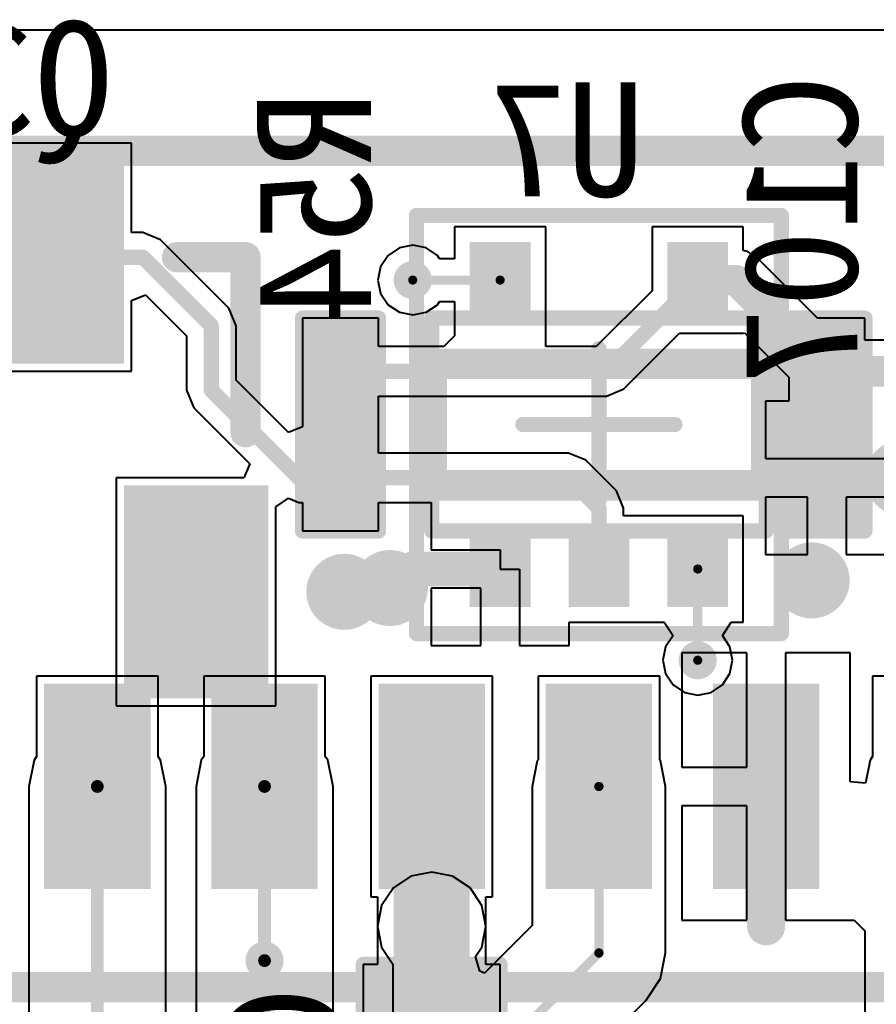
# Model space of a CAD drawing. Header units: millimetres. Extents: x 15 to 120, y 22 to 104.
# Drawn here: x 56.69 to 62.32, y 88.39 to 94.86 of the extents above; entities that cross this region are included whole.
import ezdxf

# ---------------------------------------------------------------- set-up
doc = ezdxf.new("R2010")
doc.units = ezdxf.units.MM
for name, color, linetype in [('BottomLayer', 5, 'Continuous'), ('BottomOverlay', 54, 'Continuous'), ('BottomPaste', 16, 'Continuous'), ('BottomSolder', 6, 'Continuous'), ('Mechanical13', 56, 'Continuous'), ('Mechanical15', 56, 'Continuous'), ('MultiLayer', 9, 'Continuous'), ('TopLayer', 1, 'Continuous'), ('TopOverlay', 2, 'Continuous'), ('TopPaste', 8, 'Continuous'), ('TopSolder', 216, 'Continuous')]:
    doc.layers.add(name, color=color, linetype=linetype)

msp = doc.modelspace()

# ---------------------------------------------------------------- linework, layer by layer
at = {"layer": 'BottomLayer'}
for p, q in [((42.40392078, 94.79609438), (86.49608304, 94.79609438)), ((57.42500072, 94.0500024), (56.37500027999999, 94.0500024)), ((57.42500072, 93.46236323999999), (57.42500072, 94.0500024)), ((60.14999907999999, 93.50000096), (59.55000028, 93.50000096)), ((59.55000028, 93.50000096), (59.55000028, 93.29071257999999)), ((60.14999907999999, 92.80000489999999), (60.14999907999999, 93.50000096)), ((61.44999648, 93.50000096), (60.84999767999999, 93.50000096)), ((60.84999767999999, 93.50000096), (60.84999767999999, 93.07961318)), ((61.44999648, 93.34397638), (61.44999648, 93.50000096)), ((57.49999675999999, 93.46236323999999), (57.42500072, 93.46236323999999)), ((57.61480221999999, 93.41480935999999), (57.49999675999999, 93.46236323999999)), ((58.06480639999999, 92.96480518), (57.61480221999999, 93.41480935999999)), ((59.27499956, 93.37940684), (59.18720954, 93.36194434)), ((59.36278958, 93.36194434), (59.27499956, 93.37940684)), ((59.112785, 93.31221622), (59.06305688, 93.23779168)), ((59.18720954, 93.36194434), (59.112785, 93.31221622)), ((59.43721412, 93.31221622), (59.36278958, 93.36194434)), ((59.4515829, 93.29071257999999), (59.43721412, 93.31221622)), ((61.478033, 93.33839854), (61.44999648, 93.34397638)), ((61.54418983999999, 93.29419492), (61.478033, 93.33839854)), ((59.06305688, 93.23779168), (59.04559438, 93.15000166)), ((59.55000028, 93.29071257999999), (59.4515829, 93.29071257999999)), ((61.93838513999999, 92.89999961999999), (61.54418983999999, 93.29419492)), ((59.04559438, 93.15000166), (59.06305688, 93.06221164)), ((57.42500072, 93.01473141999999), (57.51739068, 93.05299905999999)), ((57.51739068, 93.05299905999999), (57.78764159999999, 92.78274814)), ((59.06305688, 93.06221164), (59.112785, 92.98778709999999)), ((60.84999767999999, 93.07961318), (60.48274416, 92.71235965999999)), ((57.42500072, 92.55000539999999), (57.42500072, 93.01473141999999)), ((59.112785, 92.98778709999999), (59.18720954, 92.93805898)), ((59.36278958, 92.93805898), (59.43721412, 92.98778709999999)), ((59.43721412, 92.98778709999999), (59.4515829, 93.00929074)), ((59.4515829, 93.00929074), (59.55000028, 93.00929074)), ((59.55000028, 93.00929074), (59.55000028, 92.80000489999999)), ((58.11236028, 92.84999972), (58.06480639999999, 92.96480518)), ((59.18720954, 92.93805898), (59.27499956, 92.92059648)), ((59.27499956, 92.92059648), (59.36278958, 92.93805898)), ((58.11236028, 92.49225088), (58.11236028, 92.84999972)), ((59.04999874, 92.89999961999999), (58.54999974, 92.89999961999999)), ((58.54999974, 92.89999961999999), (58.54999974, 92.27071715999999)), ((59.04999874, 92.71235965999999), (59.04999874, 92.89999961999999)), ((62.24999742, 92.89999961999999), (61.93838513999999, 92.89999961999999)), ((62.24999742, 92.75391914), (62.24999742, 92.89999961999999)), ((59.55000028, 92.80000489999999), (59.54999773999999, 92.80000489999999)), ((59.54999773999999, 92.80000489999999), (59.54999773999999, 92.78307072)), ((60.15000162, 92.80000489999999), (60.14999907999999, 92.80000489999999)), ((60.15000162, 92.71235965999999), (60.15000162, 92.80000489999999)), ((60.6648012, 92.43519486), (61.0296087, 92.80000236)), ((61.0296087, 92.80000236), (61.44999139999999, 92.80000236)), ((61.44999139999999, 92.80000236), (61.44999648, 92.79999728)), ((61.44999648, 92.79999982), (61.4582083, 92.80340342)), ((61.44999648, 92.79999728), (61.44999648, 92.79999982)), ((61.4582083, 92.80340342), (61.74999842, 92.5116133)), ((57.78764159999999, 92.78274814), (57.78764159999999, 92.42500184)), ((59.54999773999999, 92.78307072), (59.47928667999999, 92.71235965999999)), ((62.40020285999999, 92.75391914), (62.24999742, 92.75391914)), ((59.47928667999999, 92.71235965999999), (59.04999874, 92.71235965999999)), ((60.48274416, 92.71235965999999), (60.15000162, 92.71235965999999)), ((56.37500027999999, 92.55000539999999), (57.42500072, 92.55000539999999)), ((58.45760978, 92.14700137999999), (58.11236028, 92.49225088)), ((61.74999842, 92.5116133), (61.74999842, 92.35399867999999)), ((57.78764159999999, 92.42500184), (57.78763906, 92.4249993)), ((57.78763906, 92.4249993), (57.78764159999999, 92.4249993)), ((57.78764159999999, 92.4249993), (57.83519548, 92.31019384)), ((60.54999574, 92.38764098), (60.6648012, 92.43519486)), ((59.04999874, 92.27071461999999), (59.04999874, 92.38764098)), ((59.04999874, 92.38764098), (60.54999574, 92.38764098)), ((61.74999842, 92.35399867999999), (61.59599822, 92.35399867999999)), ((61.59599822, 92.35399867999999), (61.59599822, 91.97699917999999)), ((57.83519548, 92.31019384), (58.20299764, 91.94239168)), ((58.54999974, 92.27071715999999), (58.5499972, 92.27071461999999)), ((58.5499972, 92.27071461999999), (58.54999974, 92.27071208)), ((58.54999974, 92.27071208), (58.5499972, 92.20000101999999)), ((59.04999874, 92.27071208), (59.05000128, 92.27071461999999)), ((59.05000128, 92.27071461999999), (59.04999874, 92.27071461999999)), ((59.05000128, 92.20000101999999), (59.04999874, 92.27071208)), ((58.5499972, 92.18526901999999), (58.45760978, 92.14700137999999)), ((58.5499972, 92.20000101999999), (58.5499972, 92.19999847999999)), ((58.5499972, 92.19999847999999), (58.5499972, 92.19999847999999)), ((58.5499972, 92.19999847999999), (58.5499972, 92.18526901999999)), ((59.04999874, 92.12928996), (59.05000128, 92.19999847999999)), ((59.05000128, 92.19999847999999), (59.05000128, 92.20000101999999)), ((59.05000128, 92.20000101999999), (59.05000128, 92.20000101999999)), ((59.05000128, 92.12928742), (59.04999874, 92.12928996)), ((59.04999874, 92.12928488), (59.05000128, 92.12928742)), ((59.04999874, 92.01235851999999), (59.04999874, 92.12928488)), ((60.30000386, 92.01235851999999), (59.04999874, 92.01235851999999)), ((60.41480932, 91.96480464), (60.30000386, 92.01235851999999)), ((58.20299764, 91.94239168), (58.16473, 91.85000172)), ((60.61480638, 91.76480758), (60.41480932, 91.96480464)), ((61.59599822, 91.97699917999999), (62.40399762, 91.97699917999999)), ((58.16473, 91.85000172), (57.32500091999999, 91.85000172)), ((57.32500091999999, 91.85000172), (57.32500091999999, 90.35000472)), ((60.66236026, 91.65000212), (60.61480638, 91.76480758)), ((58.37500136, 91.6597735), (58.45814825999999, 91.71533092)), ((58.45814825999999, 91.71533092), (58.52500105999999, 91.68763983999999)), ((58.52500105999999, 91.68763983999999), (58.54999974, 91.68763983999999)), ((58.54999974, 91.68763983999999), (58.54999974, 91.49999987999999)), ((59.04999874, 91.49999987999999), (59.04999874, 91.68763983999999)), ((59.04999874, 91.68763983999999), (59.39600007999999, 91.68763983999999)), ((59.39600007999999, 91.68763983999999), (59.39600007999999, 91.37700038)), ((61.87299792, 91.72299917999999), (61.59599822, 91.72299917999999)), ((61.59599822, 91.72299917999999), (61.59599822, 91.34599967999999)), ((61.87299792, 91.34599967999999), (61.87299792, 91.72299917999999)), ((62.40399762, 91.72299917999999), (62.12699791999999, 91.72299917999999)), ((62.12699791999999, 91.72299917999999), (62.12699791999999, 91.34599967999999)), ((58.37500136, 90.35000472), (58.37500136, 91.6597735)), ((60.66236026, 91.59999968), (60.66236026, 91.65000212)), ((60.77928408, 91.59999968), (60.66236026, 91.59999968)), ((60.77928661999999, 91.59999968), (60.77928408, 91.60000222)), ((60.77928408, 91.60000222), (60.77928408, 91.59999968)), ((60.80000032, 91.60000222), (60.77928661999999, 91.59999968)), ((60.824999, 91.60000222), (60.80000032, 91.60000222)), ((60.84999767999999, 91.60000222), (60.824999, 91.60000222)), ((60.87071138, 91.59999968), (60.84999767999999, 91.60000222)), ((60.87071392, 91.60000222), (60.87071138, 91.59999968)), ((60.87071646, 91.59999968), (60.87071392, 91.60000222)), ((61.44999648, 91.59999968), (60.87071646, 91.59999968)), ((61.44999648, 90.90000108), (61.44999648, 91.59999968)), ((58.54999974, 91.49999987999999), (59.04999874, 91.49999987999999)), ((59.39600007999999, 91.37700038), (59.84999968, 91.37700038)), ((59.84999968, 91.37700038), (59.84999968, 91.25000037999999)), ((61.59599822, 91.34599967999999), (61.87299792, 91.34599967999999)), ((62.12699791999999, 91.34599967999999), (62.40399762, 91.34599967999999)), ((59.84999968, 91.25000037999999), (59.97699968, 91.25000037999999)), ((59.97699968, 91.25000037999999), (59.97699968, 90.74600088)), ((59.72299967999999, 91.12300038), (59.39600007999999, 91.12300038)), ((59.39600007999999, 91.12300038), (59.39600007999999, 90.74600088)), ((59.72299967999999, 90.74600088), (59.72299967999999, 91.12300038)), ((60.30399928, 90.74600088), (60.30399928, 90.90000108)), ((60.30399928, 90.90000108), (60.77928154, 90.90000108)), ((60.77928154, 90.90000108), (60.77928408, 90.89999854)), ((60.77928408, 90.89999854), (60.77928661999999, 90.90000108)), ((60.77928661999999, 90.90000108), (60.80000032, 90.89999854)), ((60.80000032, 90.89999854), (60.824999, 90.89999854)), ((60.824999, 90.89999854), (60.84999767999999, 90.89999854)), ((60.84999767999999, 90.89999854), (60.87071138, 90.90000108)), ((60.87071138, 90.90000108), (60.87071392, 90.89999854)), ((60.87071392, 90.89999854), (60.87071392, 90.90000108)), ((60.87071392, 90.90000108), (60.92912376, 90.90000108)), ((60.92912376, 90.90000108), (60.9853238, 90.81589659999999)), ((61.31467035999999, 90.81589659999999), (61.37087039999999, 90.90000108)), ((61.37087039999999, 90.90000108), (61.44999648, 90.90000108)), ((60.98750819999999, 90.81180719999999), (60.9380544, 90.73779413999999)), ((60.9853238, 90.81589659999999), (60.98750819999999, 90.81180719999999)), ((61.31248596, 90.81180719999999), (61.31467035999999, 90.81589659999999)), ((61.36193976, 90.73779413999999), (61.31248596, 90.81180719999999)), ((59.39600007999999, 90.74600088), (59.72299967999999, 90.74600088)), ((59.97699968, 90.74600088), (60.30399928, 90.74600088)), ((60.9380544, 90.73779413999999), (60.9205919, 90.65000411999999)), ((61.37940226, 90.65000411999999), (61.36193976, 90.73779413999999)), ((60.9205919, 90.65000411999999), (60.9380544, 90.56221409999999)), ((61.36193976, 90.56221409999999), (61.37940226, 90.65000411999999)), ((60.9380544, 90.56221409999999), (60.98778252, 90.48778956)), ((61.31221163999999, 90.48778956), (61.36193976, 90.56221409999999)), ((60.98778252, 90.48778956), (61.06220706, 90.43806144)), ((61.2377871, 90.43806144), (61.31221163999999, 90.48778956)), ((61.06220706, 90.43806144), (61.14999708, 90.42059893999999)), ((61.14999708, 90.42059893999999), (61.2377871, 90.43806144)), ((57.32500091999999, 90.35000472), (58.37500136, 90.35000472)), ((59.26343747999999, 89.229692), (59.14766427999999, 89.1523363)), ((59.40000058, 89.2568573), (59.26343747999999, 89.229692)), ((59.53656367999999, 89.229692), (59.40000058, 89.2568573)), ((59.65233688, 89.1523363), (59.53656367999999, 89.229692)), ((59.14766427999999, 89.1523363), (59.07030858, 89.0365631)), ((59.72969258, 89.0365631), (59.65233688, 89.1523363)), ((59.07030858, 89.0365631), (59.04314328, 88.89999999999999)), ((59.75685788, 88.89999999999999), (59.72969258, 89.0365631)), ((59.04314328, 88.89999999999999), (59.04314328, 88.64997763999999)), ((59.75685788, 88.64997763999999), (59.75685788, 88.89999999999999)), ((59.04314328, 88.64997763999999), (58.95000656, 88.64997763999999)), ((58.95000656, 88.64997763999999), (58.95000656, 87.87469344)), ((59.85000476, 88.64997763999999), (59.75685788, 88.64997763999999)), ((59.85000476, 87.87469089999999), (59.85000476, 88.64997763999999))]:
    msp.add_line(p, q, dxfattribs=at)
for points, const_width in [([(56.9000005, 93.3000039), (57.49999675999999, 93.3000039)], 0.0999998), ([(57.49999675999999, 93.3000039), (57.95000094, 92.84999972)], 0.0999998), ([(61.14999708, 93.15000166), (61.39999658, 93.15000166)], 0.1999996), ([(61.39999658, 93.15000166), (61.99999792, 92.55000032)], 0.1999996), ([(59.27499956, 93.15000166), (59.84999968, 93.15000166)], 0.05999988), ([(60.54999574, 92.55000032), (61.14999708, 93.15000166)], 0.0999998), ([(57.95000094, 92.4249993), (57.95000094, 92.84999972)], 0.0999998), ([(58.79999924, 92.55000032), (60.54999574, 92.55000032)], 0.0999998), ([(61.99999792, 92.55000032), (62.50000199999999, 92.55000032)], 0.1999996), ([(57.95000094, 92.4249993), (58.52500105999999, 91.84999918)], 0.0999998), ([(61.99999792, 91.84999918), (62.49999946, 91.84999918)], 0.22999954), ([(58.52500105999999, 91.84999918), (58.79999924, 91.84999918)], 0.0999998), ([(58.79999924, 91.84999918), (60.30000386, 91.84999918)], 0.0999998), ([(60.30000386, 91.84999918), (60.50000092, 91.65000212)], 0.0999998), ([(60.50000092, 91.25000037999999), (60.50000092, 91.65000212)], 0.0999998), ([(59.15000108, 91.1250019), (59.27499956, 91.25000037999999)], 0.22999954), ([(59.27499956, 91.25000037999999), (59.84999968, 91.25000037999999)], 0.22999954), ([(59.12499986, 91.1250019), (59.15000108, 91.1250019)], 0.22999954), ([(61.14999708, 90.65000411999999), (61.14999708, 91.25000037999999)], 0.05999988), ([(59.40000058, 88.24998352), (59.40000058, 88.89999999999999)], 0.499999)]:
    msp.add_lwpolyline(points, dxfattribs=dict(at, const_width=const_width))
for points, const_width in [([(56.87500181999999, 93.3000039, 1), (56.92499918, 93.3000039, 1)], 0.0499999), ([(57.47499808, 93.3000039, 1), (57.52499544, 93.3000039, 1)], 0.0499999), ([(57.47499808, 93.3000039, 1), (57.52499544, 93.3000039, 1)], 0.0499999), ([(59.21250032, 93.15000166, 1), (59.3374988, 93.15000166, 1)], 0.12499848), ([(61.09999718, 93.15000166, 1), (61.19999697999999, 93.15000166, 1)], 0.0999998), ([(61.34999668, 93.15000166, 1), (61.44999648, 93.15000166, 1)], 0.0999998), ([(61.34999668, 93.15000166, 1), (61.44999648, 93.15000166, 1)], 0.0999998), ([(59.26000086, 93.15000166, 1), (59.28999826, 93.15000166, 1)], 0.02999994), ([(59.83500098, 93.15000166, 1), (59.86499838, 93.15000166, 1)], 0.02999994), ([(61.1249984, 93.15000166, 1), (61.17499575999999, 93.15000166, 1)], 0.0499999), ([(57.92500226, 92.84999972, 1), (57.97499962, 92.84999972, 1)], 0.0499999), ([(57.92500226, 92.84999972, 1), (57.97499962, 92.84999972, 1)], 0.0499999), ([(58.77500056, 92.55000032, 1), (58.82499791999999, 92.55000032, 1)], 0.0499999), ([(60.52499706, 92.55000032, 1), (60.57499442, 92.55000032, 1)], 0.0499999), ([(60.52499706, 92.55000032, 1), (60.57499442, 92.55000032, 1)], 0.0499999), ([(61.94999802, 92.55000032, 1), (62.04999781999999, 92.55000032, 1)], 0.0999998), ([(61.94999802, 92.55000032, 1), (62.04999781999999, 92.55000032, 1)], 0.0999998), ([(57.92500226, 92.4249993, 1), (57.97499962, 92.4249993, 1)], 0.0499999), ([(57.92500226, 92.4249993, 1), (57.97499962, 92.4249993, 1)], 0.0499999), ([(62.37500352, 91.85000172, 1), (62.62500048, 91.85000172, 1)], 0.2499995), ([(61.94249739999999, 91.84999918, 1), (62.05749844, 91.84999918, 1)], 0.1149985), ([(58.50000238, 91.84999918, 1), (58.54999974, 91.84999918, 1)], 0.0499999), ([(58.50000238, 91.84999918, 1), (58.54999974, 91.84999918, 1)], 0.0499999), ([(58.77500056, 91.84999918, 1), (58.82499791999999, 91.84999918, 1)], 0.0499999), ([(58.77500056, 91.84999918, 1), (58.82499791999999, 91.84999918, 1)], 0.0499999), ([(60.27500517999999, 91.84999918, 1), (60.32500254, 91.84999918, 1)], 0.0499999), ([(60.27500517999999, 91.84999918, 1), (60.32500254, 91.84999918, 1)], 0.0499999), ([(60.47500223999999, 91.65000212, 1), (60.52499959999999, 91.65000212, 1)], 0.0499999), ([(60.47500223999999, 91.65000212, 1), (60.52499959999999, 91.65000212, 1)], 0.0499999), ([(59.00000137999999, 91.1250019, 1), (59.24999834, 91.1250019, 1)], 0.2499995), ([(59.21749904, 91.25000037999999, 1), (59.33250008, 91.25000037999999, 1)], 0.1149985), ([(59.21749904, 91.25000037999999, 1), (59.33250008, 91.25000037999999, 1)], 0.1149985), ([(59.79249916, 91.25000037999999, 1), (59.90750019999999, 91.25000037999999, 1)], 0.1149985), ([(60.47500223999999, 91.25000037999999, 1), (60.52499959999999, 91.25000037999999, 1)], 0.0499999), ([(59.06749934, 91.1250019, 1), (59.18250037999999, 91.1250019, 1)], 0.1149985), ([(59.09250056, 91.1250019, 1), (59.20750159999999, 91.1250019, 1)], 0.1149985), ([(59.09250056, 91.1250019, 1), (59.20750159999999, 91.1250019, 1)], 0.1149985), ([(61.13499838, 91.25000037999999, 1), (61.16499578, 91.25000037999999, 1)], 0.02999994), ([(57.76250068, 91.10000068, 1), (57.88749916, 91.10000068, 1)], 0.12499848), ([(61.08749784, 90.65000411999999, 1), (61.21249632, 90.65000411999999, 1)], 0.12499848), ([(61.13499838, 90.65000411999999, 1), (61.16499578, 90.65000411999999, 1)], 0.02999994), ([(59.27500209999999, 88.89999999999999, 1), (59.52499906, 88.89999999999999, 1)], 0.2499995), ([(59.27500209999999, 88.89999999999999, 1), (59.52499906, 88.89999999999999, 1)], 0.2499995), ([(59.27500209999999, 88.24998352, 1), (59.52499906, 88.24998352, 1)], 0.2499995)]:
    msp.add_lwpolyline(points, format="xyb", close=True, dxfattribs=dict(at, const_width=const_width))
for points in [[(57.32500091999999, 93.95000259999999), (56.47500007999999, 93.95000259999999), (57.32500091999999, 92.6500052), (56.47500007999999, 92.6500052)], [(59.65000008, 92.90000216), (60.04999927999999, 92.90000216), (59.65000008, 93.40000115999999), (60.04999927999999, 93.40000115999999)], [(60.94999747999999, 92.90000216), (61.34999668, 92.90000216), (60.94999747999999, 93.40000115999999), (61.34999668, 93.40000115999999)], [(58.94999893999999, 92.79999982), (58.64999954, 92.79999982), (58.94999893999999, 92.30000082), (58.64999954, 92.30000082)], [(62.14999761999999, 92.79999982), (61.84999822, 92.79999982), (62.14999761999999, 92.30000082), (61.84999822, 92.30000082)], [(58.94999893999999, 92.09999868), (58.64999954, 92.09999868), (58.94999893999999, 91.59999968), (58.64999954, 91.59999968)], [(62.14999761999999, 92.09999868), (61.84999822, 92.09999868), (62.14999761999999, 91.59999968), (61.84999822, 91.59999968)], [(58.27500156, 91.75000191999999), (57.42500072, 91.75000191999999), (58.27500156, 90.45000452), (57.42500072, 90.45000452)], [(59.65000008, 91.00000088), (60.04999927999999, 91.00000088), (59.65000008, 91.49999987999999), (60.04999927999999, 91.49999987999999)], [(60.30000132, 91.00000088), (60.70000052, 91.00000088), (60.30000132, 91.49999987999999), (60.70000052, 91.49999987999999)], [(60.94999747999999, 91.00000088), (61.34999668, 91.00000088), (60.94999747999999, 91.49999987999999), (61.34999668, 91.49999987999999)], [(59.75000496, 88.54997784), (59.05000636, 88.54997784), (59.75000496, 87.94997903999999), (59.05000636, 87.94997903999999)]]:
    msp.add_solid(points, dxfattribs=at)
at = {"layer": 'BottomOverlay', "const_width": 0.1999996}
for points in [[(57.72500012, 93.3000039), (58.17500175999999, 93.3000039)], [(58.17500175999999, 92.15000366), (58.17500175999999, 93.3000039)], [(59.39998788, 92.60000276), (61.59998348, 92.60000276)], [(59.39998788, 91.80000435999999), (59.39998788, 92.60000276)], [(61.59998348, 91.80000435999999), (61.59998348, 92.60000276)], [(59.39998788, 91.80000435999999), (61.59998348, 91.80000435999999)]]:
    msp.add_lwpolyline(points, dxfattribs=at)
at = {"layer": 'BottomOverlay'}
for points, const_width in [([(57.67500021999999, 93.3000039, 1), (57.77500002, 93.3000039, 1)], 0.0999998), ([(58.12500186, 93.3000039, 1), (58.22500166, 93.3000039, 1)], 0.0999998), ([(58.12500186, 93.3000039, 1), (58.22500166, 93.3000039, 1)], 0.0999998), ([(59.34998797999999, 92.60000276, 1), (59.44998777999999, 92.60000276, 1)], 0.0999998), ([(59.34998797999999, 92.60000276, 1), (59.44998777999999, 92.60000276, 1)], 0.0999998), ([(61.54998358, 92.60000276, 1), (61.64998337999999, 92.60000276, 1)], 0.0999998), ([(61.54998358, 92.60000276, 1), (61.64998337999999, 92.60000276, 1)], 0.0999998), ([(58.12500186, 92.15000366, 1), (58.22500166, 92.15000366, 1)], 0.0999998), ([(59.34998797999999, 91.80000435999999, 1), (59.44998777999999, 91.80000435999999, 1)], 0.0999998), ([(59.34998797999999, 91.80000435999999, 1), (59.44998777999999, 91.80000435999999, 1)], 0.0999998), ([(61.54998358, 91.80000435999999, 1), (61.64998337999999, 91.80000435999999, 1)], 0.0999998), ([(61.54998358, 91.80000435999999, 1), (61.64998337999999, 91.80000435999999, 1)], 0.0999998), ([(62.02500422, 91.17500179999999, 1), (61.77500217999999, 91.17500179999999, 1)], 0.2499995), ([(58.95000148, 91.10000321999999, 1), (58.69999944, 91.10000321999999, 1)], 0.2499995), ([(61.71250293999999, 91.17500179999999, 1), (61.83750142, 91.17500179999999, 1)], 0.12499848), ([(61.96250498, 91.17500179999999, 1), (62.08750345999999, 91.17500179999999, 1)], 0.12499848), ([(58.6375002, 91.10000321999999, 1), (58.76249868, 91.10000321999999, 1)], 0.12499848), ([(58.88750224, 91.10000321999999, 1), (59.01250072, 91.10000321999999, 1)], 0.12499848)]:
    msp.add_lwpolyline(points, format="xyb", close=True, dxfattribs=dict(at, const_width=const_width))
at = {"layer": 'BottomPaste'}
for points in [[(57.32500091999999, 93.95000259999999), (56.47500007999999, 93.95000259999999), (57.32500091999999, 92.6500052), (56.47500007999999, 92.6500052)], [(57.32500091999999, 93.95000259999999), (56.47500007999999, 93.95000259999999), (57.32500091999999, 92.6500052), (56.47500007999999, 92.6500052)], [(59.65000008, 92.90000216), (60.04999927999999, 92.90000216), (59.65000008, 93.40000115999999), (60.04999927999999, 93.40000115999999)], [(59.65000008, 92.90000216), (60.04999927999999, 92.90000216), (59.65000008, 93.40000115999999), (60.04999927999999, 93.40000115999999)], [(60.94999747999999, 92.90000216), (61.34999668, 92.90000216), (60.94999747999999, 93.40000115999999), (61.34999668, 93.40000115999999)], [(60.94999747999999, 92.90000216), (61.34999668, 92.90000216), (60.94999747999999, 93.40000115999999), (61.34999668, 93.40000115999999)], [(58.94999893999999, 92.79999982), (58.64999954, 92.79999982), (58.94999893999999, 92.30000082), (58.64999954, 92.30000082)], [(58.94999893999999, 92.79999982), (58.64999954, 92.79999982), (58.94999893999999, 92.30000082), (58.64999954, 92.30000082)], [(62.14999761999999, 92.79999982), (61.84999822, 92.79999982), (62.14999761999999, 92.30000082), (61.84999822, 92.30000082)], [(62.14999761999999, 92.79999982), (61.84999822, 92.79999982), (62.14999761999999, 92.30000082), (61.84999822, 92.30000082)], [(58.94999893999999, 92.09999868), (58.64999954, 92.09999868), (58.94999893999999, 91.59999968), (58.64999954, 91.59999968)], [(58.94999893999999, 92.09999868), (58.64999954, 92.09999868), (58.94999893999999, 91.59999968), (58.64999954, 91.59999968)], [(62.14999761999999, 92.09999868), (61.84999822, 92.09999868), (62.14999761999999, 91.59999968), (61.84999822, 91.59999968)], [(62.14999761999999, 92.09999868), (61.84999822, 92.09999868), (62.14999761999999, 91.59999968), (61.84999822, 91.59999968)], [(58.27500156, 91.75000191999999), (57.42500072, 91.75000191999999), (58.27500156, 90.45000452), (57.42500072, 90.45000452)], [(58.27500156, 91.75000191999999), (57.42500072, 91.75000191999999), (58.27500156, 90.45000452), (57.42500072, 90.45000452)], [(59.65000008, 91.00000088), (60.04999927999999, 91.00000088), (59.65000008, 91.49999987999999), (60.04999927999999, 91.49999987999999)], [(59.65000008, 91.00000088), (60.04999927999999, 91.00000088), (59.65000008, 91.49999987999999), (60.04999927999999, 91.49999987999999)], [(60.30000132, 91.00000088), (60.70000052, 91.00000088), (60.30000132, 91.49999987999999), (60.70000052, 91.49999987999999)], [(60.30000132, 91.00000088), (60.70000052, 91.00000088), (60.30000132, 91.49999987999999), (60.70000052, 91.49999987999999)], [(60.94999747999999, 91.00000088), (61.34999668, 91.00000088), (60.94999747999999, 91.49999987999999), (61.34999668, 91.49999987999999)], [(60.94999747999999, 91.00000088), (61.34999668, 91.00000088), (60.94999747999999, 91.49999987999999), (61.34999668, 91.49999987999999)], [(59.75000496, 88.54997784), (59.05000636, 88.54997784), (59.75000496, 87.94997903999999), (59.05000636, 87.94997903999999)], [(59.75000496, 88.54997784), (59.05000636, 88.54997784), (59.75000496, 87.94997903999999), (59.05000636, 87.94997903999999)]]:
    msp.add_solid(points, dxfattribs=at)
at = {"layer": 'BottomSolder'}
for points in [[(57.37500082, 94.0000025), (56.42500018, 94.0000025), (57.37500082, 92.60000529999999), (56.42500018, 92.60000529999999)], [(57.37500082, 94.0000025), (56.42500018, 94.0000025), (57.37500082, 92.60000529999999), (56.42500018, 92.60000529999999)], [(59.65000008, 92.90000216), (60.04999927999999, 92.90000216), (59.65000008, 93.40000115999999), (60.04999927999999, 93.40000115999999)], [(59.65000008, 92.90000216), (60.04999927999999, 92.90000216), (59.65000008, 93.40000115999999), (60.04999927999999, 93.40000115999999)], [(60.94999747999999, 92.90000216), (61.34999668, 92.90000216), (60.94999747999999, 93.40000115999999), (61.34999668, 93.40000115999999)], [(60.94999747999999, 92.90000216), (61.34999668, 92.90000216), (60.94999747999999, 93.40000115999999), (61.34999668, 93.40000115999999)], [(58.99999884, 92.84999972), (58.59999964, 92.84999972), (58.99999884, 92.25000091999999), (58.59999964, 92.25000091999999)], [(58.99999884, 92.84999972), (58.59999964, 92.84999972), (58.99999884, 92.25000091999999), (58.59999964, 92.25000091999999)], [(62.19999752, 92.84999972), (61.79999831999999, 92.84999972), (62.19999752, 92.25000091999999), (61.79999831999999, 92.25000091999999)], [(62.19999752, 92.84999972), (61.79999831999999, 92.84999972), (62.19999752, 92.25000091999999), (61.79999831999999, 92.25000091999999)], [(58.99999884, 92.14999858), (58.59999964, 92.14999858), (58.99999884, 91.54999978), (58.59999964, 91.54999978)], [(58.99999884, 92.14999858), (58.59999964, 92.14999858), (58.99999884, 91.54999978), (58.59999964, 91.54999978)], [(62.19999752, 92.14999858), (61.79999831999999, 92.14999858), (62.19999752, 91.54999978), (61.79999831999999, 91.54999978)], [(62.19999752, 92.14999858), (61.79999831999999, 92.14999858), (62.19999752, 91.54999978), (61.79999831999999, 91.54999978)], [(58.32500146, 91.80000181999999), (57.37500082, 91.80000181999999), (58.32500146, 90.40000461999999), (57.37500082, 90.40000461999999)], [(58.32500146, 91.80000181999999), (57.37500082, 91.80000181999999), (58.32500146, 90.40000461999999), (57.37500082, 90.40000461999999)], [(59.65000008, 91.00000088), (60.04999927999999, 91.00000088), (59.65000008, 91.49999987999999), (60.04999927999999, 91.49999987999999)], [(59.65000008, 91.00000088), (60.04999927999999, 91.00000088), (59.65000008, 91.49999987999999), (60.04999927999999, 91.49999987999999)], [(60.30000132, 91.00000088), (60.70000052, 91.00000088), (60.30000132, 91.49999987999999), (60.70000052, 91.49999987999999)], [(60.30000132, 91.00000088), (60.70000052, 91.00000088), (60.30000132, 91.49999987999999), (60.70000052, 91.49999987999999)], [(60.94999747999999, 91.00000088), (61.34999668, 91.00000088), (60.94999747999999, 91.49999987999999), (61.34999668, 91.49999987999999)], [(60.94999747999999, 91.00000088), (61.34999668, 91.00000088), (60.94999747999999, 91.49999987999999), (61.34999668, 91.49999987999999)], [(59.80000485999999, 88.59997774), (59.00000645999999, 88.59997774), (59.80000485999999, 87.89997914), (59.00000645999999, 87.89997914)], [(59.80000485999999, 88.59997774), (59.00000645999999, 88.59997774), (59.80000485999999, 87.89997914), (59.00000645999999, 87.89997914)]]:
    msp.add_solid(points, dxfattribs=at)
at = {"layer": 'Mechanical13', "const_width": 0.0999998}
for points in [[(59.39998788, 91.49997956), (59.39998788, 92.90002756)], [(59.39998788, 92.90002756), (61.59998348, 92.90002756)], [(61.59998348, 91.49997956), (61.59998348, 92.90002756)], [(58.6349983, 91.88500038), (58.6349983, 92.51499912)], [(58.6349983, 92.51499912), (58.96500018, 92.51499912)], [(58.96500018, 91.88500038), (58.96500018, 92.51499912)], [(61.83499698, 92.51499912), (62.16499886, 92.51499912)], [(61.83499698, 91.88500038), (61.83499698, 92.51499912)], [(62.16499886, 91.88500038), (62.16499886, 92.51499912)], [(58.6349983, 91.88500038), (58.96500018, 91.88500038)], [(61.83499698, 91.88500038), (62.16499886, 91.88500038)], [(59.39998788, 91.49997956), (61.59998348, 91.49997956)]]:
    msp.add_lwpolyline(points, dxfattribs=at)
at = {"layer": 'Mechanical13', "const_width": 0.0499999}
for points in [[(59.37498919999999, 92.90002756, 1), (59.42498655999999, 92.90002756, 1)], [(59.37498919999999, 92.90002756, 1), (59.42498655999999, 92.90002756, 1)], [(61.5749848, 92.90002756, 1), (61.62498215999999, 92.90002756, 1)], [(61.5749848, 92.90002756, 1), (61.62498215999999, 92.90002756, 1)], [(58.60999962, 92.51499912, 1), (58.65999698, 92.51499912, 1)], [(58.60999962, 92.51499912, 1), (58.65999698, 92.51499912, 1)], [(58.94000149999999, 92.51499912, 1), (58.98999886, 92.51499912, 1)], [(58.94000149999999, 92.51499912, 1), (58.98999886, 92.51499912, 1)], [(61.8099983, 92.51499912, 1), (61.85999566, 92.51499912, 1)], [(61.8099983, 92.51499912, 1), (61.85999566, 92.51499912, 1)], [(62.14000017999999, 92.51499912, 1), (62.18999753999999, 92.51499912, 1)], [(62.14000017999999, 92.51499912, 1), (62.18999753999999, 92.51499912, 1)], [(58.60999962, 91.88500038, 1), (58.65999698, 91.88500038, 1)], [(58.60999962, 91.88500038, 1), (58.65999698, 91.88500038, 1)], [(58.94000149999999, 91.88500038, 1), (58.98999886, 91.88500038, 1)], [(58.94000149999999, 91.88500038, 1), (58.98999886, 91.88500038, 1)], [(61.8099983, 91.88500038, 1), (61.85999566, 91.88500038, 1)], [(61.8099983, 91.88500038, 1), (61.85999566, 91.88500038, 1)], [(62.14000017999999, 91.88500038, 1), (62.18999753999999, 91.88500038, 1)], [(62.14000017999999, 91.88500038, 1), (62.18999753999999, 91.88500038, 1)], [(59.37498919999999, 91.49997956, 1), (59.42498655999999, 91.49997956, 1)], [(59.37498919999999, 91.49997956, 1), (59.42498655999999, 91.49997956, 1)], [(61.5749848, 91.49997956, 1), (61.62498215999999, 91.49997956, 1)], [(61.5749848, 91.49997956, 1), (61.62498215999999, 91.49997956, 1)]]:
    msp.add_lwpolyline(points, format="xyb", close=True, dxfattribs=at)
at = {"layer": 'Mechanical15', "const_width": 0.0999998}
for points in [[(59.30001348, 90.82499996), (59.30001348, 93.57500716)], [(59.30001348, 93.57500716), (61.70000868, 93.57500716)], [(61.70000868, 90.82499996), (61.70000868, 93.57500716)], [(58.54999974, 91.49999987999999), (58.54999974, 92.89999961999999)], [(58.54999974, 92.89999961999999), (59.04999874, 92.89999961999999)], [(59.04999874, 91.49999987999999), (59.04999874, 92.89999961999999)], [(61.74999842, 92.89999961999999), (62.24999742, 92.89999961999999)], [(61.74999842, 91.49999987999999), (61.74999842, 92.89999961999999)], [(62.24999742, 91.49999987999999), (62.24999742, 92.89999961999999)], [(60.50001108, 91.69997916), (60.50001108, 92.70002796)], [(58.79999924, 92.03500007999999), (58.79999924, 92.36499941999999)], [(61.99999792, 92.03500007999999), (61.99999792, 92.36499941999999)], [(58.6349983, 92.20000101999999), (58.96500018, 92.20000101999999)], [(59.99998668, 92.20000356), (60.99998468, 92.20000356)], [(61.83499698, 92.20000101999999), (62.16499886, 92.20000101999999)], [(58.54999974, 91.49999987999999), (59.04999874, 91.49999987999999)], [(61.74999842, 91.49999987999999), (62.24999742, 91.49999987999999)], [(59.30001348, 90.82499996), (61.70000868, 90.82499996)], [(58.9500091, 88.64997763999999), (59.85000729999999, 88.64997763999999)], [(58.9500091, 86.8499787), (58.9500091, 88.64997763999999)], [(59.85000729999999, 86.8499787), (59.85000729999999, 88.64997763999999)]]:
    msp.add_lwpolyline(points, dxfattribs=at)
at = {"layer": 'Mechanical15', "const_width": 0.0499999}
for points in [[(59.27501479999999, 93.57500716, 1), (59.32501216, 93.57500716, 1)], [(59.27501479999999, 93.57500716, 1), (59.32501216, 93.57500716, 1)], [(61.67500999999999, 93.57500716, 1), (61.72500736, 93.57500716, 1)], [(61.67500999999999, 93.57500716, 1), (61.72500736, 93.57500716, 1)], [(58.52500105999999, 92.89999961999999, 1), (58.57499842, 92.89999961999999, 1)], [(58.52500105999999, 92.89999961999999, 1), (58.57499842, 92.89999961999999, 1)], [(59.02500006, 92.89999961999999, 1), (59.07499742, 92.89999961999999, 1)], [(59.02500006, 92.89999961999999, 1), (59.07499742, 92.89999961999999, 1)], [(61.72499973999999, 92.89999961999999, 1), (61.77499709999999, 92.89999961999999, 1)], [(61.72499973999999, 92.89999961999999, 1), (61.77499709999999, 92.89999961999999, 1)], [(62.22499874, 92.89999961999999, 1), (62.2749961, 92.89999961999999, 1)], [(62.22499874, 92.89999961999999, 1), (62.2749961, 92.89999961999999, 1)], [(60.4750124, 92.70002796, 1), (60.52500976, 92.70002796, 1)], [(58.77500056, 92.36499941999999, 1), (58.82499791999999, 92.36499941999999, 1)], [(61.97499924, 92.36499941999999, 1), (62.02499659999999, 92.36499941999999, 1)], [(58.60999962, 92.20000101999999, 1), (58.65999698, 92.20000101999999, 1)], [(58.94000149999999, 92.20000101999999, 1), (58.98999886, 92.20000101999999, 1)], [(59.974988, 92.20000356, 1), (60.02498536, 92.20000356, 1)], [(60.97498599999999, 92.20000356, 1), (61.02498335999999, 92.20000356, 1)], [(61.8099983, 92.20000101999999, 1), (61.85999566, 92.20000101999999, 1)], [(62.14000017999999, 92.20000101999999, 1), (62.18999753999999, 92.20000101999999, 1)], [(58.77500056, 92.03500007999999, 1), (58.82499791999999, 92.03500007999999, 1)], [(61.97499924, 92.03500007999999, 1), (62.02499659999999, 92.03500007999999, 1)], [(60.4750124, 91.69997916, 1), (60.52500976, 91.69997916, 1)], [(58.52500105999999, 91.49999987999999, 1), (58.57499842, 91.49999987999999, 1)], [(58.52500105999999, 91.49999987999999, 1), (58.57499842, 91.49999987999999, 1)], [(59.02500006, 91.49999987999999, 1), (59.07499742, 91.49999987999999, 1)], [(59.02500006, 91.49999987999999, 1), (59.07499742, 91.49999987999999, 1)], [(61.72499973999999, 91.49999987999999, 1), (61.77499709999999, 91.49999987999999, 1)], [(61.72499973999999, 91.49999987999999, 1), (61.77499709999999, 91.49999987999999, 1)], [(62.22499874, 91.49999987999999, 1), (62.2749961, 91.49999987999999, 1)], [(62.22499874, 91.49999987999999, 1), (62.2749961, 91.49999987999999, 1)], [(59.27501479999999, 90.82499996, 1), (59.32501216, 90.82499996, 1)], [(59.27501479999999, 90.82499996, 1), (59.32501216, 90.82499996, 1)], [(61.67500999999999, 90.82499996, 1), (61.72500736, 90.82499996, 1)], [(61.67500999999999, 90.82499996, 1), (61.72500736, 90.82499996, 1)], [(58.92501042, 88.64997763999999, 1), (58.97500778, 88.64997763999999, 1)], [(58.92501042, 88.64997763999999, 1), (58.97500778, 88.64997763999999, 1)], [(59.82500862, 88.64997763999999, 1), (59.87500598, 88.64997763999999, 1)], [(59.82500862, 88.64997763999999, 1), (59.87500598, 88.64997763999999, 1)]]:
    msp.add_lwpolyline(points, format="xyb", close=True, dxfattribs=at)
at = {"layer": 'MultiLayer'}
for points, const_width in [([(59.21250032, 93.15000166, 1), (59.3374988, 93.15000166, 1)], 0.12499848), ([(62.37500352, 91.85000172, 1), (62.62500048, 91.85000172, 1)], 0.2499995), ([(59.00000137999999, 91.1250019, 1), (59.24999834, 91.1250019, 1)], 0.2499995), ([(57.76250068, 91.10000068, 1), (57.88749916, 91.10000068, 1)], 0.12499848), ([(57.71250078, 90.82499996, 1), (57.93749905999999, 90.82499996, 1)], 0.22499828), ([(61.08749784, 90.65000411999999, 1), (61.21249632, 90.65000411999999, 1)], 0.12499848), ([(57.76250068, 90.55000177999999, 1), (57.88749916, 90.55000177999999, 1)], 0.12499848), ([(61.5375198, 89.81998037999999, 1), (61.66251827999999, 89.81998037999999, 1)], 0.12499848), ([(59.27500209999999, 88.89999999999999, 1), (59.52499906, 88.89999999999999, 1)], 0.2499995), ([(61.53750202, 88.89999999999999, 1), (61.66250049999999, 88.89999999999999, 1)], 0.12499848), ([(58.23750099999999, 88.67500172, 1), (58.36249948, 88.67500172, 1)], 0.12499848)]:
    msp.add_lwpolyline(points, format="xyb", close=True, dxfattribs=dict(at, const_width=const_width))
at = {"layer": 'TopLayer'}
for p, q in [((42.40392078, 94.79609438), (86.49608304, 94.79609438)), ((61.47301904, 90.6989804), (61.04601964, 90.6989804)), ((61.04601964, 90.6989804), (61.04601964, 89.94698038)), ((61.47301904, 89.94698038), (61.47301904, 90.6989804)), ((62.15401843999999, 90.6989804), (61.72701903999999, 90.6989804)), ((61.72701903999999, 90.6989804), (61.72701903999999, 89.81998037999999)), ((62.15401843999999, 89.85090996), (62.15401843999999, 90.6989804)), ((57.60002703999999, 90.5449802), (56.80002863999999, 90.5449802)), ((56.80002863999999, 90.5449802), (56.80002863999999, 90.01691165999999)), ((57.60002703999999, 90.01691165999999), (57.60002703999999, 90.5449802)), ((58.69999944, 90.5449802), (57.90000104, 90.5449802)), ((57.90000104, 90.5449802), (57.90000104, 90.01691165999999)), ((58.69999944, 90.01691165999999), (58.69999944, 90.5449802)), ((59.80002263999999, 90.5449802), (59.00002423999999, 90.5449802)), ((59.00002423999999, 90.5449802), (59.00002423999999, 89.09498056)), ((59.80002263999999, 89.09498056), (59.80002263999999, 90.5449802)), ((60.89999503999999, 90.5449802), (60.09999663999999, 90.5449802)), ((60.09999663999999, 90.5449802), (60.09999663999999, 89.99621828)), ((60.89999503999999, 89.99621828), (60.89999503999999, 90.5449802)), ((63.09999063999999, 90.5449802), (62.29999223999999, 90.5449802)), ((62.29999223999999, 90.5449802), (62.29999223999999, 90.01691165999999)), ((56.80002863999999, 90.01691165999999), (56.78367612, 89.99243876)), ((57.61637956, 89.99243876), (57.60002703999999, 90.01691165999999)), ((57.90000104, 90.01691165999999), (57.88364851999999, 89.99243876)), ((58.71635196, 89.99243876), (58.69999944, 90.01691165999999)), ((62.29999223999999, 90.01691165999999), (62.28363972, 89.99243876)), ((56.78367612, 89.99243876), (56.74937087999999, 89.81998037999999)), ((57.65068479999999, 89.81998037999999), (57.61637956, 89.99243876)), ((57.88364851999999, 89.99243876), (57.84934328, 89.81998037999999)), ((58.7506572, 89.81998037999999), (58.71635196, 89.99243876)), ((60.09447468, 89.98795312), (60.06106352, 89.81998037999999)), ((60.09999663999999, 89.99621828), (60.09447468, 89.98795312)), ((60.905517, 89.98795312), (60.89999503999999, 89.99621828)), ((60.93892816, 89.81998037999999), (60.905517, 89.98795312)), ((61.04601964, 89.94698038), (61.47301904, 89.94698038)), ((62.28363972, 89.99243876), (62.25353818, 89.8411081)), ((56.74937087999999, 89.81998037999999), (56.74937087999999, 87.75013946)), ((57.65068479999999, 87.75002515999999), (57.65068479999999, 89.81998037999999)), ((57.84934328, 89.81998037999999), (57.84934328, 88.67500172)), ((58.7506572, 88.67500172), (58.7506572, 89.81998037999999)), ((60.06106352, 89.81998037999999), (60.06106352, 88.90680974)), ((60.93892816, 88.72499653999999), (60.93892816, 89.81998037999999)), ((61.72701903999999, 89.81998037999999), (61.72701903999999, 88.94098036)), ((62.25353818, 89.8411081), (62.15401843999999, 89.85090996)), ((61.47301904, 89.69298038), (61.04601964, 89.69298038)), ((61.04601964, 89.69298038), (61.04601964, 88.94098036)), ((61.47301904, 88.94098036), (61.47301904, 89.69298038)), ((59.00002423999999, 89.09498056), (59.04316614, 89.09498056)), ((59.04316614, 89.09498056), (59.04316614, 88.9001143)), ((59.75688074, 88.90002285999999), (59.75688074, 89.09498056)), ((59.75688074, 89.09498056), (59.80002263999999, 89.09498056)), ((59.04316614, 88.9001143), (59.04314328, 88.89999999999999)), ((59.04314328, 88.89999999999999), (59.07030858, 88.7634369)), ((59.72971544, 88.76345975999999), (59.75688074, 88.90002285999999)), ((60.06106352, 88.90680974), (59.74727953999999, 88.59302575999999)), ((61.04601964, 88.94098036), (61.47301904, 88.94098036)), ((61.72701903999999, 88.94098036), (62.1540159, 88.94098036)), ((62.1540159, 88.94098036), (62.1540159, 88.94097782)), ((62.1540159, 88.94097782), (62.17862341999999, 88.94097782)), ((62.17862341999999, 88.94097782), (62.24933447999999, 88.87026675999999)), ((62.24933447999999, 88.87026675999999), (62.24933447999999, 87.75003024)), ((59.07030858, 88.7634369), (59.14509633999999, 88.65150672)), ((59.68811786, 88.70120182), (59.72971544, 88.76345975999999)), ((60.905517, 88.5570238), (60.93892816, 88.72499653999999)), ((57.84934328, 88.67500172), (57.84934328, 87.75001499999999)), ((58.7506572, 87.75000483999999), (58.7506572, 88.67500172)), ((59.14509633999999, 88.65150672), (59.14509633999999, 87.74999468)), ((59.71714752, 88.60550477999999), (59.68811786, 88.70120182)), ((59.74727953999999, 88.59302575999999), (59.71714752, 88.60550477999999)), ((60.8103686, 88.41462378), (60.905517, 88.5570238)), ((60.41656192, 88.0208171), (60.8103686, 88.41462378))]:
    msp.add_line(p, q, dxfattribs=at)
for points, const_width in [([(62.37500352, 91.85000172, 1), (62.62500048, 91.85000172, 1)], 0.2499995), ([(59.00000137999999, 91.1250019, 1), (59.24999834, 91.1250019, 1)], 0.2499995), ([(59.27502496, 89.81998037999999, 1), (59.52502191999999, 89.81998037999999, 1)], 0.2499995), ([(61.5375198, 89.81998037999999, 1), (61.66251827999999, 89.81998037999999, 1)], 0.12499848), ([(61.5375198, 89.81998037999999, 1), (61.66251827999999, 89.81998037999999, 1)], 0.12499848), ([(57.17902711999999, 89.81998037999999, 1), (57.22102855999999, 89.81998037999999, 1)], 0.0419989), ([(58.27899952, 89.81998037999999, 1), (58.32100096, 89.81998037999999, 1)], 0.0419989), ([(60.48474568, 89.81998037999999, 1), (60.515246, 89.81998037999999, 1)], 0.03050032), ([(59.27500209999999, 88.89999999999999, 1), (59.52499906, 88.89999999999999, 1)], 0.2499995), ([(59.27502496, 88.90002285999999, 1), (59.52502191999999, 88.90002285999999, 1)], 0.2499995), ([(59.32499438, 88.89999238, 1), (59.47499154, 88.89999238, 1)], 0.1499997), ([(59.32499438, 88.89999238, 1), (59.47499154, 88.89999238, 1)], 0.1499997), ([(59.325002, 88.89999999999999, 1), (59.47499916, 88.89999999999999, 1)], 0.1499997), ([(59.33750134, 88.89999999999999, 1), (59.46249982, 88.89999999999999, 1)], 0.12499848), ([(59.3375242, 88.90002285999999, 1), (59.46252268, 88.90002285999999, 1)], 0.12499848), ([(61.53750202, 88.89999999999999, 1), (61.66250049999999, 88.89999999999999, 1)], 0.12499848), ([(61.53750202, 88.89999999999999, 1), (61.66250049999999, 88.89999999999999, 1)], 0.12499848), ([(61.5375198, 88.90001778, 1), (61.66251827999999, 88.90001778, 1)], 0.12499848), ([(61.5375198, 88.90001778, 1), (61.66251827999999, 88.90001778, 1)], 0.12499848), ([(58.23750099999999, 88.67500172, 1), (58.36249948, 88.67500172, 1)], 0.12499848), ([(58.27899952, 88.67500172, 1), (58.32100096, 88.67500172, 1)], 0.0419989), ([(58.27899952, 88.67500172, 1), (58.32100096, 88.67500172, 1)], 0.0419989), ([(60.48474568, 88.72499653999999, 1), (60.515246, 88.72499653999999, 1)], 0.03050032), ([(60.48474568, 88.72499653999999, 1), (60.515246, 88.72499653999999, 1)], 0.03050032)]:
    msp.add_lwpolyline(points, format="xyb", close=True, dxfattribs=dict(at, const_width=const_width))
for points, const_width in [([(59.40002344, 88.90002285999999), (59.40002344, 89.81998037999999)], 0.499999), ([(61.60001904, 88.90001778), (61.60001904, 89.81998037999999)], 0.2499995), ([(57.20002784, 87.75002515999999), (57.20002784, 89.81998037999999)], 0.08400033999999999), ([(58.30000024, 88.67500172), (58.30000024, 89.81998037999999)], 0.08400033999999999), ([(60.49999584, 88.72499653999999), (60.49999584, 89.81998037999999)], 0.06100063999999999), ([(59.39999296, 88.89999238), (59.40000058, 88.89999999999999)], 0.2999994), ([(59.39999296, 87.74999468), (59.39999296, 88.89999238)], 0.2999994), ([(59.40000058, 88.89999999999999), (59.40002344, 88.90002285999999)], 0.2499995), ([(61.60000126, 88.89999999999999), (61.60001904, 88.90001778)], 0.2499995), ([(58.30000024, 87.75000483999999), (58.30000024, 88.67500172)], 0.08400033999999999), ([(59.89999958, 88.12500028), (60.49999584, 88.72499653999999)], 0.06100063999999999)]:
    msp.add_lwpolyline(points, dxfattribs=dict(at, const_width=const_width))
for points in [[(57.50002723999999, 90.44498039999999), (56.90002844, 90.44498039999999), (57.50002723999999, 89.19498035999999), (56.90002844, 89.19498035999999)], [(58.59999964, 90.44498039999999), (58.00000084, 90.44498039999999), (58.59999964, 89.19498035999999), (58.00000084, 89.19498035999999)], [(59.70002284, 90.44498039999999), (59.10002403999999, 90.44498039999999), (59.70002284, 89.19498035999999), (59.10002403999999, 89.19498035999999)], [(60.79999523999999, 90.44498039999999), (60.19999644, 90.44498039999999), (60.79999523999999, 89.19498035999999), (60.19999644, 89.19498035999999)], [(61.90001844, 90.44498039999999), (61.30001964, 90.44498039999999), (61.90001844, 89.19498035999999), (61.30001964, 89.19498035999999)]]:
    msp.add_solid(points, dxfattribs=at)
at = {"layer": 'TopOverlay', "const_width": 0.1999996}
for points in [[(56.05001744, 94.00000757999999), (64.55002583999999, 94.00000757999999)], [(55.54999304, 88.49999317999999), (65.35002424, 88.49999317999999)]]:
    msp.add_lwpolyline(points, dxfattribs=at)
at = {"layer": 'TopPaste'}
for points in [[(57.50002723999999, 90.44498039999999), (56.90002844, 90.44498039999999), (57.50002723999999, 89.19498035999999), (56.90002844, 89.19498035999999)], [(57.50002723999999, 90.44498039999999), (56.90002844, 90.44498039999999), (57.50002723999999, 89.19498035999999), (56.90002844, 89.19498035999999)], [(58.59999964, 90.44498039999999), (58.00000084, 90.44498039999999), (58.59999964, 89.19498035999999), (58.00000084, 89.19498035999999)], [(58.59999964, 90.44498039999999), (58.00000084, 90.44498039999999), (58.59999964, 89.19498035999999), (58.00000084, 89.19498035999999)], [(59.70002284, 90.44498039999999), (59.10002403999999, 90.44498039999999), (59.70002284, 89.19498035999999), (59.10002403999999, 89.19498035999999)], [(59.70002284, 90.44498039999999), (59.10002403999999, 90.44498039999999), (59.70002284, 89.19498035999999), (59.10002403999999, 89.19498035999999)], [(60.79999523999999, 90.44498039999999), (60.19999644, 90.44498039999999), (60.79999523999999, 89.19498035999999), (60.19999644, 89.19498035999999)], [(60.79999523999999, 90.44498039999999), (60.19999644, 90.44498039999999), (60.79999523999999, 89.19498035999999), (60.19999644, 89.19498035999999)], [(61.90001844, 90.44498039999999), (61.30001964, 90.44498039999999), (61.90001844, 89.19498035999999), (61.30001964, 89.19498035999999)], [(61.90001844, 90.44498039999999), (61.30001964, 90.44498039999999), (61.90001844, 89.19498035999999), (61.30001964, 89.19498035999999)]]:
    msp.add_solid(points, dxfattribs=at)
at = {"layer": 'TopSolder'}
for points in [[(57.55002714, 90.4949803), (56.85002854, 90.4949803), (57.55002714, 89.14498046), (56.85002854, 89.14498046)], [(57.55002714, 90.4949803), (56.85002854, 90.4949803), (57.55002714, 89.14498046), (56.85002854, 89.14498046)], [(58.64999954, 90.4949803), (57.95000094, 90.4949803), (58.64999954, 89.14498046), (57.95000094, 89.14498046)], [(58.64999954, 90.4949803), (57.95000094, 90.4949803), (58.64999954, 89.14498046), (57.95000094, 89.14498046)], [(59.75002274, 90.4949803), (59.05002414, 90.4949803), (59.75002274, 89.14498046), (59.05002414, 89.14498046)], [(59.75002274, 90.4949803), (59.05002414, 90.4949803), (59.75002274, 89.14498046), (59.05002414, 89.14498046)], [(60.84999514, 90.4949803), (60.14999654, 90.4949803), (60.84999514, 89.14498046), (60.14999654, 89.14498046)], [(60.84999514, 90.4949803), (60.14999654, 90.4949803), (60.84999514, 89.14498046), (60.14999654, 89.14498046)], [(61.95001834, 90.4949803), (61.25001974, 90.4949803), (61.95001834, 89.14498046), (61.25001974, 89.14498046)], [(61.95001834, 90.4949803), (61.25001974, 90.4949803), (61.95001834, 89.14498046), (61.25001974, 89.14498046)]]:
    msp.add_solid(points, dxfattribs=at)

# ---------------------------------------------------------------- texts
at = {"layer": 'BottomOverlay', "text_generation_flag": 2}
for s, rotation, p in [('Q3', 360, (57.29999969999999, 94.09999975999999)), ('U7', 360, (60.80000032, 93.70000055999999)), ('C107', 90, (62.20000005999999, 94.5000015)), ('R54', 90, (59.00000137999999, 94.40000169999999)), ('C105', 90, (58.80000178, 88.5000008))]:
    msp.add_text(s, height=0.75000104, rotation=rotation, dxfattribs=at).set_placement(p)

doc.saveas('drawing.dxf')
